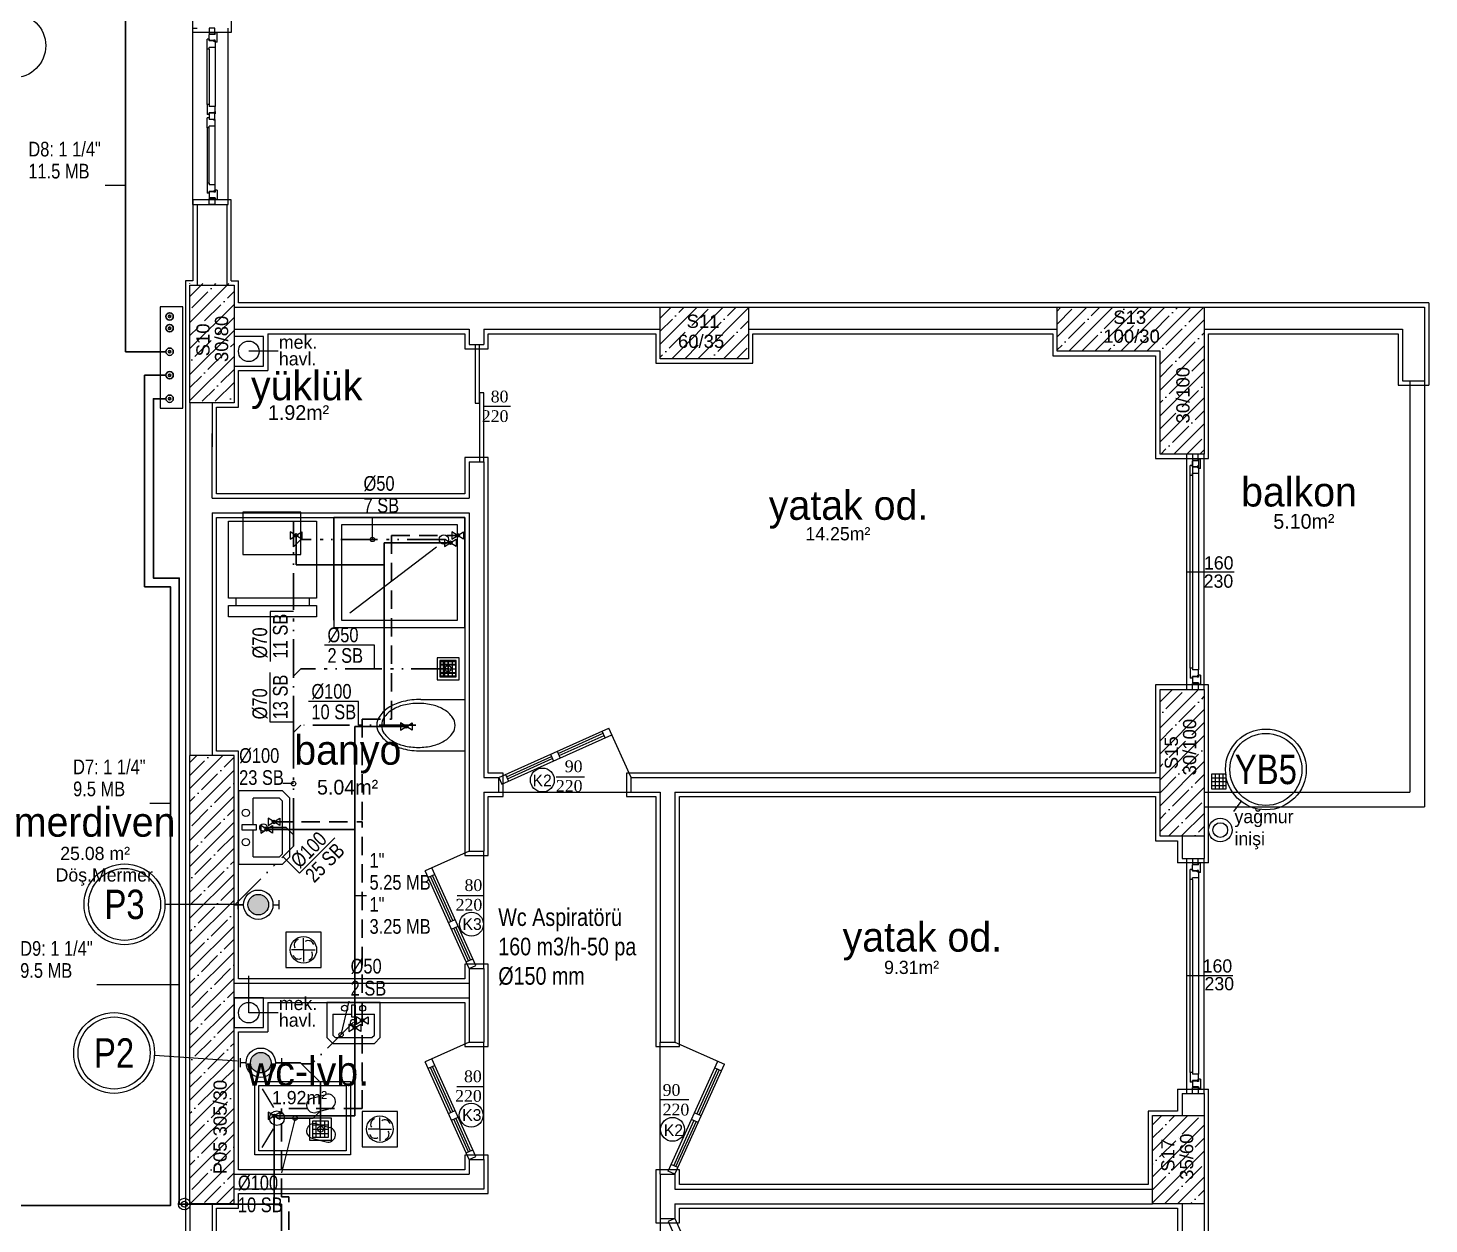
# Model space of a CAD drawing. Header units: centimetres. Extents: x 252513 to 260714, y -444050 to -441150.
# Drawn here: x 257658 to 258611, y -442880 to -442066 of the extents above; entities that cross this region are included whole.
import ezdxf
from ezdxf.enums import TextEntityAlignment as Align

# ---------------------------------------------------------------- set-up
doc = ezdxf.new("R2010")
doc.units = ezdxf.units.CM
doc.linetypes.add('ROTAS_BASMA', pattern=[18.75, 12.5, -6.25])
doc.linetypes.add('ROTAS_PISSU', pattern=[45, 25, -6, 0, -6, 2, -6])
for name, color, linetype, lineweight in [('ROTAS-MIMARI', 8, 'Continuous', 13), ('ROTAS-MIMARI-YAZI', 8, 'Continuous', 13), ('ROTAS-SEMBOL-KILAVUZ', 9, 'Continuous', 9), ('ROTAS-SIHHI-HAVALANDIRMA-SEMBOL', 30, 'Continuous', 13), ('ROTAS-SIHHI-HAVALANDIRMA-YAZI', 30, 'Continuous', 9), ('ROTAS-SIHHI-KOLON-NO', 1, 'Continuous', 18), ('ROTAS-SIHHI-PIS-SU', 6, 'ROTAS_PISSU', 30), ('ROTAS-SIHHI-PIS-SU-CAP', 211, 'Continuous', 18), ('ROTAS-SIHHI-SAYAC', 5, 'Continuous', 18), ('ROTAS-SIHHI-SEMBOL', 1, 'Continuous', 18), ('ROTAS-SIHHI-SICAK-SU', 1, 'ROTAS_BASMA', 30), ('ROTAS-SIHHI-SOGUK-SU', 5, 'Continuous', 30), ('ROTAS-SIHHI-TEMIZ-SU-CAP', 101, 'Continuous', 18), ('ROTAS-SIHHI-YAGMUR-NO', 3, 'Continuous', 18)]:
    doc.layers.add(name, color=color, linetype=linetype, lineweight=lineweight)
doc.styles.add('arial_1_18', font='arial.ttf', dxfattribs={"height": 0.2})
doc.styles.add('ROTAS-YAZI', font='arial.ttf')
pattern_1 = [(45, (235187.961, -437638.89), (-8.838835, 8.838835), []), (45, (235196.8, -437638.89), (-8.838835, 8.838835), [15.625, -3.125, 0, -3.125])]

# ---------------------------------------------------------------- blocks, each defined once
blk = doc.blocks.new('ROTAS-S2-PIS-KOLON')
h = blk.add_hatch(color=6)
edge = h.paths.add_edge_path()
edge.add_arc((0, 0), 7, 0, 360)
at = {"color": 30}
for p, q in [((-10, 0), (-14, 0)), ((10, 0), (14, 0))]:
    blk.add_line(p, q, dxfattribs=at)
at = {"color": 1}
for points in [[(-14, -3), (-14, 3)], [(14, -3), (14, 3)]]:
    blk.add_lwpolyline(points, dxfattribs=at)
at = {"color": 30}
blk.add_circle((0, 0), 10, dxfattribs=at)
at = {"color": 6}
blk.add_circle((0, 0), 7, dxfattribs=at)
at = {"style": 'ROTAS-YAZI', "flags": 1}
blk.add_attdef('NO', (0, 0), '', height=5, dxfattribs=at)
blk = doc.blocks.new('ROTAS-S2-YER-SUZGECI')
for p, q in [((-5.5, 3), (5.5, 3)), ((-5.5, 0), (5.5, 0)), ((-3, -5.5), (-3, 5.5)), ((0, -5.5), (0, 5.5)), ((3, -5.5), (3, 5.5)), ((-5.5, -3), (5.5, -3))]:
    blk.add_line(p, q)
for points in [[(-7.5, -7.5), (7.5, -7.5), (7.5, 7.5), (-7.5, 7.5)], [(-5.5, -5.5), (5.5, -5.5), (5.5, 5.5), (-5.5, 5.5)]]:
    blk.add_lwpolyline(points, close=True)
blk.add_circle((0, 0), 2)
blk = doc.blocks.new('ROTAS-S2-TEMIZ-GIRIS')
for radius in [4, 2]:
    blk.add_circle((0, 0), radius)
blk = doc.blocks.new('ROTAS-S2-KURESEL-VANA')
blk.add_lwpolyline([(-4, -2.5), (4, 2.5), (4, -2.5), (-4, 2.5)], close=True)
blk.add_circle((0, 0), 1.2)
blk = doc.blocks.new('ROTAS-S2-KOLON-YAGMUR')
at = {"color": 3}
for radius in [8, 5]:
    blk.add_circle((0, 0), radius, dxfattribs=at)
blk = doc.blocks.new('ROTAS-S2-ASPIRATOR')
for q in [(-8, 0), (0, 8), (8, 0), (0, -8)]:
    blk.add_line((0, 0), q)
blk.add_lwpolyline([(-12, -12), (12, -12), (12, 12), (-12, 12)], close=True)
blk.add_circle((0, 0), 9)
for centre, start, end in [((-2.26, 3.3), 110, 210), ((3.3, 2.26), 20, 120), ((-3.3, -2.26), 200, 300), ((2.26, -3.3), 290, 390)]:
    blk.add_arc(centre, 4, start, end)
blk = doc.blocks.new('ROTAS-S2-TS-KOLON')
for radius in [2.5, 0.8]:
    blk.add_circle((0, 0), radius)
blk = doc.blocks.new('ROTAS-S2-KOLON-NO')
at = {"color": 1}
for radius in [27.5, 24.5]:
    blk.add_circle((0, 0), radius, dxfattribs=at)
at = {"color": 6, "style": 'ROTAS-YAZI', "width": 0.8}
blk.add_attdef('NO', text='', height=20, dxfattribs=at).set_placement((0, 0), align=Align.MIDDLE_CENTER)
blk = doc.blocks.new('ROTAS-S2-KOLON-NO-YAGMUR')
at = {"color": 1}
for radius in [27.5, 24.5]:
    blk.add_circle((0, 0), radius, dxfattribs=at)
at = {"color": 3, "style": 'ROTAS-YAZI', "width": 0.8}
blk.add_attdef('NO', text='', height=20, dxfattribs=at).set_placement((0, 0), align=Align.MIDDLE_CENTER)
blk = doc.blocks.new('ROTAS-S2-TS-CAP2')
at = {"style": 'ROTAS-YAZI', "width": 0.8}
for tag, p in [('C1', (0, 15)), ('M1', (0, 0))]:
    blk.add_attdef(tag, p, '', height=10, dxfattribs=at)
blk = doc.blocks.new('ROTAS-S2-PS-CAP-U')
for p, q in [((0, 0), (0, 16)), ((0, 16), (34, 16))]:
    blk.add_line(p, q)
at = {"style": 'ROTAS-YAZI', "width": 0.8}
for tag, p in [('CAP', (2, 18)), ('SB', (2, 4))]:
    blk.add_attdef(tag, p, '', height=10, dxfattribs=at)
blk = doc.blocks.new('ROTAS-S2-PS-CAP-A')
for p, q in [((0, 0), (0, -16)), ((0, -16), (34, -16))]:
    blk.add_line(p, q)
at = {"style": 'ROTAS-YAZI', "width": 0.8}
for tag, p in [('CAP', (2, -14)), ('SB', (2, -28))]:
    blk.add_attdef(tag, p, '', height=10, dxfattribs=at)
blk = doc.blocks.new('ROTAS-S2-PS-CAP-UL')
for p, q in [((0, 16), (-34, 16)), ((0, 0), (0, 16))]:
    blk.add_line(p, q)
at = {"style": 'ROTAS-YAZI', "width": 0.8}
for tag, p in [('CAP', (-32, 18)), ('SB', (-32, 4))]:
    blk.add_attdef(tag, p, '', height=10, dxfattribs=at)
blk = doc.blocks.new('ROTAS-S2-TS-CAP4')
at = {"style": 'ROTAS-YAZI', "width": 0.8}
for tag, p in [('C1', (0, 45)), ('M1', (0, 30)), ('C2', (0, 15)), ('M2', (0, 0))]:
    blk.add_attdef(tag, p, '', height=10, dxfattribs=at)

msp = doc.modelspace()

# ---------------------------------------------------------------- hatches: boundary and pattern name
at = {"layer": 'ROTAS-MIMARI', "ltscale": 0.03}
h = msp.add_hatch(dxfattribs=at)
h.set_pattern_fill('ANSI35', color=256, scale=50, style=0)
h.set_pattern_definition([(45, (235187.961, -437657.839), (-8.838835, 8.838835), []), (45, (235196.8, -437657.839), (-8.838835, 8.838835), [15.625, -3.125, 0, -3.125])])
h.paths.add_polyline_path([(257797.82, -442239.71), (257767.82, -442239.71), (257767.82, -442319.71), (257797.82, -442319.71)])
h.paths.add_polyline_path([(257796.3, -442294.08), (257796.3, -442257.96), (257782.33, -442257.96), (257782.33, -442294.08)], flags=24)
h.paths.add_polyline_path([(257783.64, -442288.68), (257783.64, -442261.65), (257769.68, -442261.65), (257769.68, -442288.68)], flags=24)
h = msp.add_hatch(dxfattribs=at)
h.set_pattern_fill('ANSI35', color=256, scale=50, style=0)
h.set_pattern_definition(pattern_1)
h.paths.add_polyline_path([(258147.82, -442255.76), (258087.82, -442255.76), (258087.82, -442290.76), (258147.82, -442290.76)])
h.paths.add_polyline_path([(258097.53, -442285.91), (258133.65, -442285.91), (258133.65, -442271.94), (258097.53, -442271.94)], flags=24)
h.paths.add_polyline_path([(258103.38, -442272.27), (258130.4, -442272.27), (258130.4, -442258.31), (258103.38, -442258.31)], flags=24)
h = msp.add_hatch(dxfattribs=at)
h.set_pattern_fill('ANSI35', color=256, scale=50, style=0)
h.set_pattern_definition(pattern_1)
h.paths.add_polyline_path([(258457.82, -442255.76), (258357.82, -442255.76), (258357.82, -442285.76), (258427.82, -442285.76), (258427.82, -442355.76), (258457.82, -442355.76)])
h.paths.add_polyline_path([(258450.38, -442337.15), (258450.38, -442294.04), (258436.41, -442294.04), (258436.41, -442337.15)], flags=24)
h.paths.add_polyline_path([(258386.94, -442282.46), (258430.05, -442282.46), (258430.05, -442268.49), (258386.94, -442268.49)], flags=24)
h.paths.add_polyline_path([(258393.71, -442269.54), (258420.73, -442269.54), (258420.73, -442255.57), (258393.71, -442255.57)], flags=9)
h = msp.add_hatch(dxfattribs=at)
h.set_pattern_fill('ANSI35', color=256, scale=50, style=0)
h.set_pattern_definition(pattern_1)
h.paths.add_polyline_path([(258457.82, -442515.76), (258427.82, -442515.76), (258427.82, -442615.76), (258457.82, -442615.76)])
h.paths.add_polyline_path([(258454.94, -442576.61), (258454.94, -442533.5), (258440.97, -442533.5), (258440.97, -442576.61)], flags=24)
h.paths.add_polyline_path([(258442.51, -442572.42), (258442.51, -442545.4), (258428.55, -442545.4), (258428.55, -442572.42)], flags=24)
h = msp.add_hatch(dxfattribs=at)
h.set_pattern_fill('ANSI35', color=256, scale=50, style=0)
h.set_pattern_definition(pattern_1)
h.paths.add_polyline_path([(257797.82, -442560.76), (257767.82, -442560.76), (257767.82, -442865.76), (257797.82, -442865.76)])
h.paths.add_polyline_path([(257795.31, -442848.09), (257795.31, -442779.12), (257781.34, -442779.12), (257781.34, -442848.09)], flags=24)
h = msp.add_hatch(dxfattribs=at)
h.set_pattern_fill('ANSI35', color=256, scale=50, style=0)
h.set_pattern_definition(pattern_1)
h.paths.add_polyline_path([(258457.82, -442805.76), (258422.82, -442805.76), (258422.82, -442865.76), (258457.82, -442865.76)])
h.paths.add_polyline_path([(258452.89, -442851.82), (258452.89, -442815.7), (258438.92, -442815.7), (258438.92, -442851.82)], flags=24)
h.paths.add_polyline_path([(258440.12, -442846.31), (258440.12, -442819.28), (258426.16, -442819.28), (258426.16, -442846.31)], flags=24)

# ---------------------------------------------------------------- linework, layer by layer
for p, q in [((257769.82, -442068.76), (257769.82, -442058.76)), ((257795.82, -442058.76), (257795.82, -442068.76)), ((257769.82, -442185.76), (257769.82, -442065.76)), ((257769.82, -442065.76), (257772.82, -442065.76)), ((257795.82, -442068.76), (257769.82, -442068.76)), ((257784.82, -442065.76), (257780.82, -442065.76)), ((257780.82, -442065.76), (257780.82, -442069.76)), ((257784.82, -442069.76), (257784.82, -442065.76)), ((257793.82, -442185.76), (257793.82, -442065.76)), ((257779.42, -442080.18), (257779.42, -442073.38)), ((257780.82, -442073.38), (257779.42, -442073.38)), ((257780.82, -442069.76), (257784.82, -442069.76)), ((257785.02, -442070.28), (257780.82, -442070.28)), ((257780.82, -442074.28), (257780.82, -442070.28)), ((257780.82, -442073.38), (257780.82, -442074.58)), ((257784.02, -442074.28), (257780.82, -442074.28)), ((257784.02, -442074.58), (257780.82, -442074.58)), ((257785.02, -442073.98), (257784.02, -442073.98)), ((257784.02, -442074.28), (257784.02, -442073.98)), ((257784.02, -442074.88), (257784.02, -442074.58)), ((257784.52, -442074.88), (257784.02, -442074.88)), ((257785.02, -442074.58), (257784.52, -442074.58)), ((257784.52, -442074.88), (257784.52, -442074.58)), ((257785.02, -442070.28), (257785.02, -442069.08)), ((257786.42, -442069.08), (257785.02, -442069.08)), ((257785.02, -442075.48), (257785.02, -442073.98)), ((257785.02, -442074.58), (257785.02, -442078.98)), ((257786.42, -442075.48), (257785.02, -442075.48)), ((257786.42, -442075.48), (257786.42, -442069.08)), ((257780.82, -442080.18), (257779.42, -442080.18)), ((257779.42, -442117.86), (257779.42, -442080.18)), ((257780.82, -442080.18), (257780.82, -442078.98)), ((257785.02, -442078.98), (257780.82, -442078.98)), ((257780.82, -442080.18), (257780.82, -442117.86)), ((257785.02, -442078.98), (257785.02, -442119.06)), ((257780.82, -442117.86), (257779.42, -442117.86)), ((257779.42, -442117.86), (257779.42, -442124.66)), ((257780.82, -442124.66), (257779.42, -442124.66)), ((257780.82, -442117.86), (257780.82, -442119.06)), ((257785.02, -442119.06), (257780.82, -442119.06)), ((257780.82, -442124.66), (257780.82, -442123.46)), ((257784.02, -442123.46), (257780.82, -442123.46)), ((257784.02, -442123.76), (257780.82, -442123.76)), ((257784.82, -442123.76), (257780.82, -442123.76)), ((257780.82, -442123.76), (257780.82, -442127.76)), ((257784.52, -442123.16), (257784.02, -442123.16)), ((257784.02, -442123.16), (257784.02, -442123.46)), ((257784.52, -442123.16), (257784.52, -442123.46)), ((257785.02, -442123.46), (257784.52, -442123.46)), ((257784.82, -442127.76), (257784.82, -442123.76)), ((257785.02, -442124.06), (257784.82, -442124.06)), ((257785.02, -442123.46), (257785.02, -442119.06)), ((257785.02, -442122.56), (257785.02, -442124.06)), ((257779.42, -442133.66), (257779.42, -442126.86)), ((257780.82, -442126.86), (257779.42, -442126.86)), ((257780.82, -442133.66), (257779.42, -442133.66)), ((257779.42, -442133.66), (257779.42, -442171.36)), ((257780.82, -442127.76), (257780.82, -442128.06)), ((257780.82, -442127.76), (257784.82, -442127.76)), ((257785.02, -442128.06), (257780.82, -442128.06)), ((257780.82, -442133.66), (257780.82, -442132.46)), ((257785.02, -442132.46), (257780.82, -442132.46)), ((257780.82, -442171.36), (257780.82, -442133.66)), ((257784.02, -442128.36), (257784.02, -442128.06)), ((257784.52, -442128.36), (257784.02, -442128.36)), ((257785.02, -442128.06), (257784.52, -442128.06)), ((257784.52, -442128.36), (257784.52, -442128.06)), ((257785.02, -442172.56), (257785.02, -442128.06)), ((257780.82, -442171.36), (257779.42, -442171.36)), ((257779.42, -442171.36), (257779.42, -442178.16)), ((257780.82, -442171.36), (257780.82, -442172.56)), ((257785.02, -442172.56), (257780.82, -442172.56)), ((257785.02, -442176.96), (257785.02, -442172.56)), ((257769.82, -442182.76), (257769.82, -442237.76)), ((257795.82, -442182.76), (257769.82, -442182.76)), ((257780.82, -442178.16), (257779.42, -442178.16)), ((257780.82, -442178.16), (257780.82, -442176.96)), ((257784.02, -442176.96), (257780.82, -442176.96)), ((257780.82, -442177.26), (257780.82, -442181.26)), ((257784.02, -442177.26), (257780.82, -442177.26)), ((257785.02, -442181.26), (257780.82, -442181.26)), ((257780.82, -442185.76), (257780.82, -442181.76)), ((257780.82, -442181.76), (257784.82, -442181.76)), ((257784.52, -442176.66), (257784.02, -442176.66)), ((257784.02, -442176.66), (257784.02, -442176.96)), ((257784.02, -442177.26), (257784.02, -442177.56)), ((257785.02, -442177.56), (257784.02, -442177.56)), ((257784.52, -442176.66), (257784.52, -442176.96)), ((257785.02, -442176.96), (257784.52, -442176.96)), ((257784.82, -442181.76), (257784.82, -442185.76)), ((257786.42, -442176.06), (257785.02, -442176.06)), ((257785.02, -442176.06), (257785.02, -442177.56)), ((257785.02, -442181.26), (257785.02, -442182.46)), ((257786.42, -442182.46), (257785.02, -442182.46)), ((257786.42, -442176.06), (257786.42, -442182.46)), ((257795.82, -442237.76), (257795.82, -442182.76)), ((257769.82, -442185.76), (257772.82, -442185.76)), ((257772.82, -442185.76), (257772.82, -442240.76)), ((257772.82, -442185.76), (257792.82, -442185.76)), ((257784.82, -442185.76), (257780.82, -442185.76)), ((257787.82, -442185.76), (257793.82, -442185.76)), ((257792.82, -442185.76), (257792.82, -442240.76)), ((257769.82, -442237.76), (257764.82, -442237.76)), ((257764.82, -442237.76), (257764.82, -442320.76)), ((257795.82, -442237.76), (257800.82, -442237.76)), ((257800.82, -442252.76), (257800.82, -442237.76)), ((257797.82, -442255.76), (258087.82, -442255.76)), ((258087.82, -442252.76), (257800.82, -442252.76)), ((258147.82, -442252.76), (258087.82, -442252.76)), ((258610.82, -442252.76), (258147.82, -442252.76)), ((258147.82, -442255.76), (258357.82, -442255.76)), ((258610.82, -442252.76), (258610.82, -442308.76)), ((257797.82, -442270.76), (257957.82, -442270.76)), ((257817.82, -442275.76), (257797.82, -442275.76)), ((257797.82, -442275.76), (257797.82, -442295.76)), ((257817.82, -442295.76), (257817.82, -442275.76)), ((257820.82, -442273.76), (257954.82, -442273.76)), ((257820.82, -442273.76), (257820.82, -442298.76)), ((257954.82, -442273.76), (257954.82, -442284.05)), ((257957.82, -442270.76), (257957.82, -442281.05)), ((257967.82, -442270.76), (258087.82, -442270.76)), ((257967.82, -442270.76), (257967.82, -442281.05)), ((257970.82, -442284.05), (257970.82, -442273.76)), ((257970.82, -442273.76), (258084.82, -442273.76)), ((258084.82, -442273.76), (258084.82, -442293.76)), ((258147.82, -442270.76), (258357.82, -442270.76)), ((258150.82, -442293.76), (258150.82, -442273.76)), ((258150.82, -442273.76), (258354.82, -442273.76)), ((258354.82, -442273.76), (258354.82, -442288.76)), ((258457.82, -442270.76), (258592.82, -442270.76)), ((258460.82, -442358.76), (258460.82, -442273.76)), ((258460.82, -442273.76), (258589.82, -442273.76)), ((258589.82, -442273.76), (258589.82, -442308.76)), ((258592.82, -442270.76), (258592.82, -442305.76)), ((257827.82, -442285.76), (257807.82, -442285.76)), ((257954.82, -442284.05), (257970.82, -442284.05)), ((257957.82, -442281.05), (257967.82, -442281.05)), ((257961.82, -442281.05), (257961.82, -442321.05)), ((257964.82, -442321.05), (257964.82, -442281.05)), ((257797.82, -442295.76), (257817.82, -442295.76)), ((258084.82, -442293.76), (258150.82, -442293.76)), ((258354.82, -442288.76), (258424.82, -442288.76)), ((258424.82, -442288.76), (258424.82, -442358.76)), ((257800.82, -442323.76), (257800.82, -442298.76)), ((257800.82, -442298.76), (257820.82, -442298.76)), ((258592.82, -442305.76), (258607.82, -442305.76)), ((257964.82, -442314.08), (257964.82, -442361.05)), ((257967.82, -442314.08), (257964.82, -442314.08)), ((257967.82, -442361.05), (257967.82, -442314.08)), ((258589.82, -442308.76), (258610.82, -442308.76)), ((257764.82, -442320.76), (257764.82, -442560.76)), ((257767.82, -442320.76), (257767.82, -442560.76)), ((257782.82, -442320.76), (257782.82, -442350.76)), ((257785.82, -442382.76), (257785.82, -442323.76)), ((257785.82, -442323.76), (257800.82, -442323.76)), ((257961.82, -442321.05), (257964.82, -442321.05)), ((257967.82, -442323.06), (257985.94, -442323.06)), ((257782.82, -442385.76), (257782.82, -442341.76)), ((257970.82, -442358.05), (257954.82, -442358.05)), ((257954.82, -442358.05), (257954.82, -442382.76)), ((257957.82, -442361.05), (257957.82, -442385.76)), ((257957.82, -442361.05), (257967.82, -442361.05)), ((257964.82, -442361.05), (257967.82, -442361.05)), ((257967.82, -442361.05), (257967.82, -442575.76)), ((257970.82, -442572.76), (257970.82, -442358.05)), ((258424.82, -442358.76), (258439.82, -442358.76)), ((258439.82, -442358.76), (258460.82, -442358.76)), ((258457.82, -442355.76), (258442.82, -442355.76)), ((258446.01, -442515.76), (258446.01, -442355.76)), ((258448.42, -442501.36), (258448.42, -442363.36)), ((258449.82, -442363.36), (258448.42, -442363.36)), ((258448.42, -442370.16), (258448.42, -442363.36)), ((258449.82, -442355.76), (258449.82, -442359.76)), ((258449.82, -442359.76), (258453.82, -442359.76)), ((258449.82, -442360.26), (258449.82, -442501.36)), ((258449.82, -442364.26), (258449.82, -442360.26)), ((258454.02, -442360.26), (258449.82, -442360.26)), ((258449.82, -442363.36), (258449.82, -442364.56)), ((258453.02, -442364.26), (258449.82, -442364.26)), ((258453.02, -442364.26), (258453.02, -442363.96)), ((258454.02, -442363.96), (258453.02, -442363.96)), ((258453.82, -442359.76), (258453.82, -442355.76)), ((258454.02, -442359.06), (258454.02, -442502.56)), ((258455.42, -442359.06), (258454.02, -442359.06)), ((258454.02, -442360.26), (258454.02, -442359.06)), ((258454.02, -442365.46), (258454.02, -442363.96)), ((258455.42, -442365.46), (258455.42, -442359.06)), ((258457.82, -442515.76), (258457.82, -442355.76)), ((258449.82, -442370.16), (258448.42, -442370.16)), ((258453.02, -442364.56), (258449.82, -442364.56)), ((258454.02, -442368.96), (258449.82, -442368.96)), ((258449.82, -442370.16), (258449.82, -442368.96)), ((258453.02, -442364.86), (258453.02, -442364.56)), ((258453.52, -442364.86), (258453.02, -442364.86)), ((258453.52, -442364.86), (258453.52, -442364.56)), ((258454.02, -442364.56), (258453.52, -442364.56)), ((258454.02, -442364.56), (258454.02, -442368.96)), ((258455.42, -442365.46), (258454.02, -442365.46)), ((257954.82, -442382.76), (257785.82, -442382.76)), ((257782.82, -442385.76), (257957.82, -442385.76)), ((257782.82, -442395.76), (257957.82, -442395.76)), ((257782.82, -442395.76), (257782.82, -442560.76)), ((257785.82, -442557.76), (257785.82, -442398.76)), ((257785.82, -442398.76), (257954.82, -442398.76)), ((257865.82, -442468.76), (257865.82, -442398.76)), ((257954.82, -442398.76), (257954.82, -442628.76)), ((257957.82, -442395.76), (257957.82, -442625.76)), ((258446.01, -442435.76), (258478.33, -442435.74)), ((257938.43, -442506.71), (257938.43, -442496.71)), ((257938.43, -442496.71), (257948.43, -442496.71)), ((257940.9, -442496.71), (257940.9, -442506.71)), ((257943.51, -442496.71), (257943.51, -442506.71)), ((257946.13, -442496.71), (257946.13, -442506.71)), ((257948.43, -442496.71), (257948.43, -442506.71)), ((257938.43, -442499.18), (257948.43, -442499.18)), ((257938.43, -442501.71), (257948.43, -442501.71)), ((257938.43, -442504.24), (257948.43, -442504.24)), ((257948.43, -442506.71), (257938.43, -442506.71)), ((258449.82, -442501.36), (258448.42, -442501.36)), ((258448.42, -442501.36), (258448.42, -442508.16)), ((258449.82, -442501.36), (258449.82, -442502.56)), ((258454.02, -442502.56), (258449.82, -442502.56)), ((258449.82, -442508.16), (258449.82, -442506.96)), ((258453.02, -442506.96), (258449.82, -442506.96)), ((258449.82, -442507.26), (258449.82, -442511.26)), ((258453.02, -442507.26), (258449.82, -442507.26)), ((258453.52, -442506.66), (258453.02, -442506.66)), ((258453.02, -442506.66), (258453.02, -442506.96)), ((258453.02, -442507.26), (258453.02, -442507.56)), ((258453.52, -442506.66), (258453.52, -442506.96)), ((258454.02, -442506.96), (258453.52, -442506.96)), ((258454.02, -442506.96), (258454.02, -442502.56)), ((258455.42, -442506.06), (258454.02, -442506.06)), ((258454.02, -442506.06), (258454.02, -442507.56)), ((258455.42, -442506.06), (258455.42, -442512.46)), ((258439.82, -442512.76), (258424.82, -442512.76)), ((258424.82, -442512.76), (258424.82, -442572.76)), ((258460.82, -442512.76), (258439.82, -442512.76)), ((258449.82, -442508.16), (258448.42, -442508.16)), ((258454.02, -442511.26), (258449.82, -442511.26)), ((258449.82, -442515.76), (258449.82, -442511.76)), ((258449.82, -442511.76), (258453.82, -442511.76)), ((258454.02, -442507.56), (258453.02, -442507.56)), ((258453.82, -442511.76), (258453.82, -442515.76)), ((258454.02, -442511.26), (258454.02, -442512.46)), ((258455.42, -442512.46), (258454.02, -442512.46)), ((258460.82, -442515.76), (258460.82, -442512.76)), ((258460.82, -442585.76), (258460.82, -442515.76)), ((257924.95, -442522.62), (257954.88, -442522.62)), ((257954.88, -442522.62), (257954.88, -442557.66)), ((257977.9, -442575.76), (258052.78, -442542.12)), ((258050.27, -442548.73), (258048.22, -442544.17)), ((258067.9, -442575.76), (258052.78, -442542.12)), ((257979.95, -442580.32), (258054.83, -442546.68)), ((258018.29, -442559.4), (258048.89, -442545.65)), ((258018.93, -442560.84), (258049.53, -442547.09)), ((257764.82, -442560.76), (257764.82, -442585.76)), ((257800.82, -442557.76), (257785.82, -442557.76)), ((257800.82, -442712.76), (257800.82, -442557.76)), ((257924.95, -442557.62), (257954.84, -442557.62)), ((257983.13, -442575.2), (258013.73, -442561.45)), ((257983.77, -442576.64), (258014.37, -442562.89)), ((258013.06, -442559.97), (258015.11, -442564.53)), ((258017.62, -442557.92), (258019.67, -442562.48)), ((257980.9, -442572.76), (257970.82, -442572.76)), ((257980.9, -442588.76), (257980.9, -442572.76)), ((257982.46, -442573.71), (257984.51, -442578.28)), ((258424.82, -442572.76), (258064.9, -442572.76)), ((258064.9, -442572.76), (258064.9, -442588.76)), ((258472.94, -442573.56), (258462.94, -442573.56)), ((258462.94, -442573.56), (258462.94, -442583.56)), ((258465.41, -442573.56), (258465.41, -442583.56)), ((258468.02, -442573.56), (258468.02, -442583.56)), ((258470.64, -442573.56), (258470.64, -442583.56)), ((258472.94, -442583.56), (258472.94, -442573.56)), ((257967.82, -442575.76), (257977.9, -442575.76)), ((257977.9, -442585.76), (257977.9, -442575.76)), ((257977.9, -442575.76), (257979.95, -442580.32)), ((258016.9, -442575.22), (258036.23, -442575.22)), ((258067.9, -442575.76), (258427.82, -442575.76)), ((258067.9, -442585.76), (258067.9, -442575.76)), ((258462.94, -442576.03), (258472.94, -442576.03)), ((258462.94, -442578.56), (258472.94, -442578.56)), ((258462.94, -442581.09), (258472.94, -442581.09)), ((258462.94, -442583.56), (258472.94, -442583.56)), ((257764.82, -442585.76), (257764.82, -442790.76)), ((257967.82, -442585.76), (257967.82, -442625.76)), ((257967.82, -442585.76), (257977.9, -442585.76)), ((257970.82, -442628.76), (257970.82, -442588.76)), ((257970.82, -442588.76), (257980.9, -442588.76)), ((257977.9, -442585.76), (258067.9, -442585.76)), ((258064.9, -442588.76), (258084.82, -442588.76)), ((258067.9, -442585.76), (258087.82, -442585.76)), ((258084.82, -442588.76), (258084.82, -442758.76)), ((258087.82, -442585.76), (258087.82, -442755.76)), ((258097.82, -442585.76), (258097.82, -442755.76)), ((258097.82, -442585.76), (258427.82, -442585.76)), ((258100.82, -442758.76), (258100.82, -442588.76)), ((258100.82, -442588.76), (258424.82, -442588.76)), ((258424.82, -442588.76), (258424.82, -442618.76)), ((258460.82, -442633.76), (258460.82, -442585.76)), ((258424.82, -442618.76), (258439.82, -442618.76)), ((258439.82, -442618.76), (258439.82, -442633.76)), ((258442.82, -442615.76), (258442.82, -442630.76)), ((258457.82, -442615.76), (258457.82, -442630.76)), ((257957.82, -442625.76), (257927.92, -442639.2)), ((257954.82, -442628.76), (257970.82, -442628.76)), ((257957.82, -442625.76), (257967.82, -442625.76)), ((257967.82, -442705.76), (257967.82, -442625.76)), ((258442.82, -442630.76), (258457.82, -442630.76)), ((258446.01, -442790.76), (258446.01, -442630.76)), ((258449.82, -442630.76), (258449.82, -442634.76)), ((258453.82, -442634.76), (258453.82, -442630.76)), ((258457.82, -442790.76), (258457.82, -442630.76)), ((257957.82, -442705.76), (257927.92, -442639.2)), ((257962.39, -442703.71), (257932.48, -442637.15)), ((258460.82, -442633.76), (258439.82, -442633.76)), ((258448.42, -442645.16), (258448.42, -442638.36)), ((258449.82, -442638.36), (258448.42, -442638.36)), ((258449.82, -442634.76), (258453.82, -442634.76)), ((258454.02, -442635.26), (258449.82, -442635.26)), ((258449.82, -442639.26), (258449.82, -442635.26)), ((258449.82, -442638.36), (258449.82, -442639.56)), ((258453.02, -442639.26), (258449.82, -442639.26)), ((258453.02, -442639.56), (258449.82, -442639.56)), ((258454.02, -442638.96), (258453.02, -442638.96)), ((258453.02, -442639.26), (258453.02, -442638.96)), ((258453.02, -442639.86), (258453.02, -442639.56)), ((258453.52, -442639.86), (258453.02, -442639.86)), ((258454.02, -442639.56), (258453.52, -442639.56)), ((258453.52, -442639.86), (258453.52, -442639.56)), ((258454.02, -442635.26), (258454.02, -442634.06)), ((258455.42, -442634.06), (258454.02, -442634.06)), ((258454.02, -442640.46), (258454.02, -442638.96)), ((258454.02, -442639.56), (258454.02, -442643.96)), ((258455.42, -442640.46), (258454.02, -442640.46)), ((258455.42, -442640.46), (258455.42, -442634.06)), ((257934.53, -442641.71), (257929.97, -442643.76)), ((257945.2, -442673.7), (257931.45, -442643.1)), ((257946.64, -442673.05), (257932.89, -442642.45)), ((258448.42, -442776.36), (258448.42, -442645.16)), ((258449.82, -442645.16), (258448.42, -442645.16)), ((258449.82, -442645.16), (258449.82, -442643.96)), ((258454.02, -442643.96), (258449.82, -442643.96)), ((258449.82, -442645.16), (258449.82, -442776.36)), ((258454.02, -442643.96), (258454.02, -442777.56)), ((257949.71, -442656.04), (257967.82, -442656.04)), ((257943.72, -442674.36), (257948.28, -442672.31)), ((257945.76, -442678.92), (257950.33, -442676.87)), ((257957.26, -442700.54), (257947.25, -442678.26)), ((257958.7, -442699.89), (257948.69, -442677.61)), ((257970.82, -442702.76), (257954.82, -442702.76)), ((257954.82, -442702.76), (257954.82, -442712.76)), ((257955.78, -442701.2), (257960.34, -442699.15)), ((257957.82, -442705.76), (257962.39, -442703.71)), ((257957.82, -442705.76), (257957.82, -442755.76)), ((257957.82, -442705.76), (257967.82, -442705.76)), ((257967.82, -442705.76), (257967.82, -442755.76)), ((257970.82, -442758.76), (257970.82, -442702.76)), ((257797.82, -442715.76), (257957.82, -442715.76)), ((257954.82, -442712.76), (257800.82, -442712.76)), ((257807.82, -442735.76), (257807.82, -442710.76)), ((258477.46, -442710.76), (258446.01, -442710.76)), ((257797.82, -442725.76), (257957.82, -442725.76)), ((257817.82, -442725.76), (257797.82, -442725.76)), ((257797.82, -442725.76), (257797.82, -442745.76)), ((257817.82, -442745.76), (257817.82, -442725.76)), ((257827.82, -442735.76), (257807.82, -442735.76)), ((257820.82, -442728.76), (257954.82, -442728.76)), ((257820.82, -442728.76), (257820.82, -442748.76)), ((257897.31, -442728.76), (257861.05, -442728.76)), ((257861.05, -442728.76), (257861.05, -442752.76)), ((257877.84, -442730.59), (257877.84, -442738.59)), ((257880.52, -442730.59), (257877.84, -442730.59)), ((257880.52, -442738.59), (257880.52, -442730.59)), ((257897.31, -442752.76), (257897.31, -442728.76)), ((257954.82, -442728.76), (257954.82, -442758.76)), ((257865.05, -442736.76), (257877.84, -442736.76)), ((257865.05, -442736.76), (257865.05, -442751.11)), ((257877.84, -442738.59), (257880.52, -442738.59)), ((257880.52, -442736.76), (257893.31, -442736.76)), ((257893.31, -442751.11), (257893.31, -442736.76)), ((257797.82, -442745.76), (257817.82, -442745.76)), ((257800.82, -442787.76), (257800.82, -442748.76)), ((257800.82, -442748.76), (257820.82, -442748.76)), ((257861.05, -442752.76), (257865.05, -442756.76)), ((257865.05, -442751.11), (257866.71, -442752.76)), ((257866.71, -442752.76), (257891.66, -442752.76)), ((257891.66, -442752.76), (257893.31, -442751.11)), ((257893.31, -442756.76), (257897.31, -442752.76)), ((257865.05, -442756.76), (257893.31, -442756.76)), ((257957.82, -442755.76), (257927.92, -442769.2)), ((257954.82, -442758.76), (257970.82, -442758.76)), ((257957.82, -442755.76), (257967.82, -442755.76)), ((257967.82, -442835.76), (257967.82, -442755.76)), ((258084.82, -442758.76), (258100.82, -442758.76)), ((258087.82, -442755.76), (258097.82, -442755.76)), ((258087.82, -442845.76), (258087.82, -442755.76)), ((258097.82, -442755.76), (258131.47, -442770.88)), ((257957.82, -442835.76), (257927.92, -442769.2)), ((257934.53, -442771.71), (257929.97, -442773.76)), ((257945.2, -442803.7), (257931.45, -442773.1)), ((257962.39, -442833.71), (257932.48, -442767.15)), ((257946.64, -442803.05), (257932.89, -442772.45)), ((258093.26, -442843.71), (258126.91, -442768.83)), ((258097.82, -442845.76), (258131.47, -442770.88)), ((258112.75, -442804.73), (258126.5, -442774.13)), ((258124.86, -442773.39), (258129.42, -442775.44)), ((257811.98, -442832.54), (257811.98, -442782.54)), ((257811.98, -442782.54), (257876.98, -442782.54)), ((257876.98, -442782.54), (257876.98, -442832.54)), ((258114.19, -442805.38), (258127.94, -442774.78)), ((258449.82, -442776.36), (258448.42, -442776.36)), ((258448.42, -442776.36), (258448.42, -442783.16)), ((258449.82, -442783.16), (258448.42, -442783.16)), ((258449.82, -442776.36), (258449.82, -442777.56)), ((258454.02, -442777.56), (258449.82, -442777.56)), ((258449.82, -442783.16), (258449.82, -442781.96)), ((258453.02, -442781.96), (258449.82, -442781.96)), ((258449.82, -442782.26), (258449.82, -442786.26)), ((258453.02, -442782.26), (258449.82, -442782.26)), ((258453.52, -442781.66), (258453.02, -442781.66)), ((258453.02, -442781.66), (258453.02, -442781.96)), ((258453.02, -442782.26), (258453.02, -442782.56)), ((258454.02, -442782.56), (258453.02, -442782.56)), ((258453.52, -442781.66), (258453.52, -442781.96)), ((258454.02, -442781.96), (258453.52, -442781.96)), ((258454.02, -442781.96), (258454.02, -442777.56)), ((258455.42, -442781.06), (258454.02, -442781.06)), ((258454.02, -442781.06), (258454.02, -442782.56)), ((258455.42, -442781.06), (258455.42, -442787.46)), ((257764.82, -442790.76), (257764.82, -442865.76)), ((257800.82, -442842.74), (257800.82, -442787.76)), ((257814.76, -442829.76), (257814.76, -442785.32)), ((257814.76, -442785.32), (257874.19, -442785.32)), ((257816.98, -442787.54), (257824.75, -442800.29)), ((257850.85, -442794.01), (257860.51, -442791.42)), ((257874.19, -442785.32), (257874.19, -442829.76)), ((257949.33, -442785.98), (257967.44, -442785.98)), ((258439.82, -442787.76), (258439.82, -442802.76)), ((258439.82, -442787.76), (258460.82, -442787.76)), ((258442.82, -442790.76), (258442.82, -442805.76)), ((258442.82, -442790.76), (258457.82, -442790.76)), ((258454.02, -442786.26), (258449.82, -442786.26)), ((258449.82, -442790.76), (258449.82, -442786.76)), ((258449.82, -442786.76), (258453.82, -442786.76)), ((258453.82, -442786.76), (258453.82, -442790.76)), ((258454.02, -442786.26), (258454.02, -442787.46)), ((258455.42, -442787.46), (258454.02, -442787.46)), ((258457.82, -442790.76), (258457.82, -442805.76)), ((258460.82, -442805.76), (258460.82, -442787.76)), ((257863.1, -442801.08), (257853.44, -442803.66)), ((257943.72, -442804.36), (257948.28, -442802.31)), ((258107.25, -442795), (258087.92, -442795)), ((258439.82, -442802.76), (258419.82, -442802.76)), ((258419.82, -442802.76), (258419.82, -442852.76)), ((257863.1, -442814.01), (257853.44, -442811.42)), ((257945.76, -442808.92), (257950.33, -442806.87)), ((257957.26, -442830.54), (257947.25, -442808.26)), ((257958.7, -442829.89), (257948.69, -442807.61)), ((258096.95, -442839.89), (258110.7, -442809.29)), ((258098.39, -442840.54), (258112.14, -442809.94)), ((258113.62, -442810.6), (258109.06, -442808.55)), ((258115.67, -442806.04), (258111.11, -442803.99)), ((258460.82, -442865.76), (258460.82, -442805.76)), ((257816.98, -442827.54), (257824.75, -442814.72)), ((257850.85, -442821.08), (257860.51, -442823.66)), ((257874.19, -442829.76), (257814.76, -442829.76)), ((257955.78, -442831.2), (257960.34, -442829.15)), ((257876.98, -442832.54), (257811.98, -442832.54)), ((257970.82, -442832.76), (257954.82, -442832.76)), ((257954.82, -442832.76), (257954.82, -442842.76)), ((257957.82, -442835.76), (257962.39, -442833.71)), ((257957.82, -442835.76), (257957.82, -442845.76)), ((257957.82, -442835.76), (257967.82, -442835.76)), ((257967.82, -442835.76), (257967.82, -442855.76)), ((257970.82, -442858.76), (257970.82, -442832.76)), ((258099.87, -442841.2), (258095.31, -442839.15)), ((257797.82, -442845.74), (257957.82, -442845.74)), ((257954.82, -442842.74), (257800.82, -442842.74)), ((258100.82, -442842.76), (258084.82, -442842.76)), ((258084.82, -442842.76), (258084.82, -442850.76)), ((258087.82, -442845.76), (258087.82, -442875.76)), ((258087.82, -442845.76), (258097.82, -442845.76)), ((258097.82, -442845.76), (258093.26, -442843.71)), ((258097.82, -442845.76), (258097.82, -442855.76)), ((258100.82, -442847.76), (258100.82, -442842.76)), ((258100.82, -442852.76), (258100.82, -442847.76)), ((257797.82, -442855.74), (257967.82, -442855.74)), ((257800.82, -442858.74), (257970.82, -442858.74)), ((257800.82, -442868.76), (257800.82, -442858.74)), ((258084.82, -442850.76), (258084.82, -442865.76)), ((258097.82, -442855.76), (258422.82, -442855.76)), ((258419.82, -442852.76), (258100.82, -442852.76)), ((257764.82, -442865.76), (257764.82, -442898.76)), ((257767.82, -442865.76), (257767.82, -442895.76)), ((257782.82, -442865.76), (257782.82, -442895.76)), ((257785.82, -442898.76), (257785.82, -442868.76)), ((257785.82, -442868.76), (257800.82, -442868.76)), ((258084.82, -442865.76), (258084.82, -442878.76)), ((258097.82, -442865.76), (258097.82, -442875.76)), ((258097.82, -442865.76), (258422.82, -442865.76)), ((258100.82, -442878.76), (258100.82, -442868.76)), ((258100.82, -442868.76), (258147.82, -442868.76)), ((258147.82, -442868.76), (258422.82, -442868.76)), ((258422.82, -442868.76), (258439.82, -442868.76)), ((258439.82, -442868.76), (258439.82, -442913.76)), ((258442.82, -442865.76), (258442.82, -442910.76)), ((258457.82, -442865.76), (258457.82, -442910.76)), ((258460.82, -442913.76), (258460.82, -442865.76)), ((258084.82, -442878.76), (258100.82, -442878.76)), ((258087.82, -442875.76), (258097.82, -442875.76)), ((258087.82, -442875.76), (258087.82, -442965.76)), ((258097.82, -442875.76), (258093.26, -442877.81)), ((258093.26, -442877.81), (258126.91, -442952.69)), ((258097.82, -442875.76), (258131.47, -442950.65))]:
    msp.add_line(p, q, dxfattribs=at)
for points in [[(257767.82, -442320.76), (257767.82, -442240.76)], [(257767.82, -442240.76), (257797.82, -442240.76)], [(257797.82, -442240.76), (257797.82, -442320.76)], [(258087.82, -442255.76), (258147.82, -442255.76)], [(258087.82, -442290.76), (258087.82, -442255.76)], [(258147.82, -442255.76), (258147.82, -442290.76)], [(258357.82, -442255.76), (258457.82, -442255.76)], [(258357.82, -442285.76), (258357.82, -442255.76)], [(258457.82, -442255.76), (258457.82, -442355.76)], [(258457.82, -442255.76), (258607.82, -442255.76)], [(258607.82, -442255.76), (258607.82, -442305.76)], [(258427.82, -442285.76), (258357.82, -442285.76)], [(258427.82, -442355.76), (258427.82, -442285.76)], [(258147.82, -442290.76), (258087.82, -442290.76)], [(258597.82, -442305.76), (258597.82, -442585.76)], [(258607.82, -442305.76), (258607.82, -442595.76)], [(257797.82, -442320.76), (257767.82, -442320.76)], [(258457.82, -442355.76), (258427.82, -442355.76)], [(257793.99, -442401.39), (257853.99, -442401.39), (257853.99, -442453.74), (257793.99, -442453.74), (257793.99, -442401.39)], [(257876.56, -442463.76), (257935.56, -442418.76)], [(257793.99, -442458.74), (257853.99, -442458.74), (257853.99, -442466.39), (257793.99, -442466.39), (257793.99, -442458.74)], [(257798.99, -442453.74), (257798.99, -442458.74)], [(257848.99, -442453.74), (257848.99, -442458.74)], [(258427.82, -442615.76), (258427.82, -442515.76)], [(258427.82, -442515.76), (258457.82, -442515.76)], [(258457.82, -442515.76), (258457.82, -442615.76)], [(257797.82, -442560.76), (257767.82, -442560.76)], [(257767.82, -442865.76), (257767.82, -442560.76)], [(257797.82, -442865.76), (257797.82, -442560.76)], [(257810.82, -442629.75), (257828.75, -442629.75), (257830.82, -442627.68), (257830.82, -442591.82), (257828.75, -442589.75), (257810.82, -442589.75)], [(257810.82, -442607.95), (257810.82, -442589.75)], [(258457.82, -442585.76), (258597.82, -442585.76)], [(258457.82, -442595.76), (258607.82, -442595.76)], [(257810.82, -442629.75), (257810.82, -442611.3)], [(258457.82, -442615.76), (258427.82, -442615.76)], [(258422.82, -442865.76), (258422.82, -442805.76)], [(258422.82, -442805.76), (258457.82, -442805.76)], [(258457.82, -442805.76), (258457.82, -442865.76)], [(257797.82, -442865.76), (257767.82, -442865.76)], [(258457.82, -442865.76), (258422.82, -442865.76)]]:
    msp.add_lwpolyline(points, dxfattribs=at)
for points in [[(257954.82, -442398.76), (257865.82, -442398.76), (257865.82, -442473.76), (257954.82, -442473.76)], [(257949.82, -442403.76), (257870.82, -442403.76), (257870.82, -442468.76), (257949.82, -442468.76)], [(257800.82, -442584.75), (257800.82, -442634.75), (257830.82, -442634.75), (257835.82, -442629.75), (257835.82, -442589.75), (257830.82, -442584.75)], [(257803.11, -442611.3), (257813.11, -442611.3), (257813.11, -442607.95), (257803.11, -442607.95)]]:
    msp.add_lwpolyline(points, close=True, dxfattribs=at)
for centre, radius in [((257647.67, -442077.76), 22), ((257807.82, -442285.76), 7), ((257940.56, -442413.76), 3.16), ((258007.59, -442577.44), 8.14), ((257805.82, -442599.75), 2.52), ((257817.78, -442609.75), 2.52), ((258468.82, -442611.5), 8), ((258468.82, -442611.5), 5), ((257805.82, -442619.75), 2.52), ((257959.32, -442675.53), 8.14), ((257807.82, -442735.76), 7), ((257873.05, -442732.76), 2.02), ((257885.31, -442732.76), 2.02), ((257879.08, -442742.33), 2.02), ((257826.98, -442807.54), 5), ((257959.22, -442805.52), 8.14), ((258096.19, -442815.16), 8.14)]:
    msp.add_circle(centre, radius, dxfattribs=at)
for centre, radius, start, end in [((257920.92, -442557.2), 34.11, 103.58371, 120.25644), ((257924.95, -442573.87), 51.26, 90, 103.58371), ((257923.19, -442566.81), 41.53, 90, 103.95685), ((257923.19, -442566.81), 41.53, 76.04315, 90), ((257905.53, -442540.12), 10.58, 144.62219, 180), ((257914.79, -442546.69), 21.94, 120.25644, 144.62219), ((257907.49, -442540.28), 9.3, 145.38051, 180), ((257914.98, -442545.45), 18.4, 120.96376, 145.38051), ((257919.94, -442553.71), 28.03, 103.95685, 120.96376), ((257926.44, -442553.71), 28.03, 59.03624, 76.04315), ((257931.4, -442545.45), 18.4, 34.61949, 59.03624), ((257938.89, -442540.28), 9.3, 0, 34.61949), ((257905.53, -442540.12), 10.58, 180, 215.37781), ((257907.49, -442540.28), 9.3, 180, 214.61949), ((257938.89, -442540.28), 9.3, 325.38051, 0), ((257914.79, -442533.54), 21.94, 215.37781, 239.74356), ((257914.98, -442535.11), 18.4, 214.61949, 239.03624), ((257920.92, -442523.03), 34.11, 239.74356, 256.41629), ((257919.94, -442526.85), 28.03, 239.03624, 256.04315), ((257923.19, -442513.75), 41.53, 256.04315, 270), ((257923.19, -442513.75), 41.53, 270, 283.95685), ((257926.44, -442526.85), 28.03, 283.95685, 300.96376), ((257931.4, -442535.11), 18.4, 300.96376, 325.38051), ((257924.95, -442506.36), 51.26, 256.41629, 270), ((257861.81, -442796.25), 5, 15, 105), ((257852.15, -442798.83), 5, 105, 285), ((257861.81, -442796.25), 5, 285, 15), ((257852.15, -442816.25), 5, 75, 255), ((257861.81, -442818.83), 5, 255, 345), ((257861.81, -442818.83), 5, 345, 75)]:
    msp.add_arc(centre, radius, start, end, dxfattribs=at)
at = {"layer": 'ROTAS-SEMBOL-KILAVUZ'}
for p, q in [((257891.93, -442413.76), (257891.93, -442399.48)), ((257838.3, -442579.93), (257831.01, -442579.93)), ((258477.94, -442598.81), (258483.11, -442592.06)), ((257798.3, -442662.26), (257750.8, -442662.14)), ((257870.62, -442750.79), (257876.14, -442727.98)), ((257800.03, -442768.74), (257743.64, -442765.01)), ((257839.32, -442807.54), (257830.17, -442844.84))]:
    msp.add_line(p, q, dxfattribs=at)
for centre in [(257891.93, -442413.76), (257838.3, -442579.93), (257870.62, -442750.79), (257839.32, -442807.54)]:
    msp.add_circle(centre, 1.5, dxfattribs=at)
at = {"layer": 'ROTAS-SIHHI-PIS-SU'}
for points in [[(257804.3, -442662.3), (257798.4, -442662.3), (257838.3, -442622.4), (257838.3, -442614.75), (257838.3, -442545.12), (257838.3, -442506.71), (257838.3, -442418.76), (257838.3, -442401.4)], [(257940.56, -442413.76), (257843.3, -442413.76), (257838.3, -442418.76)], [(257943.43, -442501.71), (257843.3, -442501.71), (257838.3, -442506.71)], [(257921.57, -442540.12), (257843.3, -442540.12), (257838.3, -442545.12)], [(257817.78, -442609.75), (257833.3, -442609.75), (257838.3, -442614.75)], [(257879.08, -442742.33), (257850.89, -442770.52), (257843.82, -442770.52)], [(257825.95, -442769.8), (257843.1, -442769.8), (257843.82, -442770.52), (257856.66, -442783.35), (257856.66, -442802.54), (257856.66, -442815)], [(257826.98, -442807.54), (257851.66, -442807.54), (257856.66, -442802.54)]]:
    msp.add_lwpolyline(points, dxfattribs=at)
at = {"layer": 'ROTAS-SIHHI-SAYAC'}
msp.add_lwpolyline([(257747.5, -442324.5), (257763, -442324.5), (257763, -442255.5), (257747.5, -442255.5)], close=True, dxfattribs=at)
at = {"layer": 'ROTAS-SIHHI-SEMBOL'}
msp.add_lwpolyline([(257803.7, -442424.1), (257843.2, -442424.1), (257843.2, -442395.1), (257803.7, -442395.1)], close=True, dxfattribs=at)
at = {"layer": 'ROTAS-SIHHI-SICAK-SU'}
for points in [[(257905, -442411.01), (257950, -442411.01)], [(257905, -442411.01), (257905, -442426.01)], [(257905, -442536.01), (257905, -442426.01)], [(257885, -442536.01), (257885, -442606.01)], [(257885, -442536.01), (257905, -442536.01)], [(257825, -442606.01), (257885, -442606.01)], [(257885, -442741.01), (257885, -442606.01)], [(257885, -442801.01), (257885, -442741.01)], [(257885, -442801.01), (257830, -442801.01)], [(257830, -442861.01), (257830, -442801.01)], [(257835, -442861.01), (257830, -442861.01)], [(257835, -443146.01), (257835, -442861.01)]]:
    msp.add_lwpolyline(points, dxfattribs=at)
at = {"layer": 'ROTAS-SIHHI-SOGUK-SU'}
for points in [[(257751.5, -442286), (257724.05, -442286), (257724.05, -442060)], [(257751.5, -442302), (257737, -442302), (257737, -442446), (257754.5, -442446), (257754.5, -442867), (257532, -442867)], [(257751.5, -442318), (257743, -442318), (257743, -442440), (257760.5, -442440), (257760.5, -442866.01), (257764, -442866.01)], [(257840, -442411.01), (257840, -442431.01)], [(257900, -442416.01), (257945, -442416.01)], [(257900, -442416.01), (257900, -442431.01)], [(257900, -442431.01), (257840, -442431.01)], [(257900, -442541.01), (257900, -442431.01)], [(257880, -442541.01), (257880, -442611.01)], [(257880, -442541.01), (257900, -442541.01)], [(257900, -442541.01), (257915, -442541.01)], [(257820, -442611.01), (257880, -442611.01)], [(257880, -442746.01), (257880, -442611.01)], [(257880, -442806.01), (257880, -442746.01)], [(257880, -442806.01), (257825, -442806.01)], [(257825, -442866.01), (257825, -442806.01)], [(257764, -442866.01), (257800, -442866.01)], [(257800, -442866.01), (257825, -442866.01)], [(257830, -442866.01), (257825, -442866.01)], [(257830, -443151.01), (257830, -442866.01)]]:
    msp.add_lwpolyline(points, dxfattribs=at)
at = {"layer": 'ROTAS-SIHHI-TEMIZ-SU-CAP'}
msp.add_line((257880, -442656), (257888, -442656), dxfattribs=at)
for points in [[(257724.05, -442173), (257710.05, -442173)], [(257754.5, -442593.35), (257740.5, -442593.35)], [(257880, -442687), (257880, -442656)], [(257760.5, -442716.9), (257704.5, -442716.9)]]:
    msp.add_lwpolyline(points, dxfattribs=at)

# ---------------------------------------------------------------- block references
at = {"layer": 'ROTAS-SIHHI-HAVALANDIRMA-SEMBOL'}
for p in [(257845, -442693), (257897, -442815)]:
    msp.add_blockref('ROTAS-S2-ASPIRATOR', p, dxfattribs=at)
at = {"layer": 'ROTAS-SIHHI-KOLON-NO'}
for p, values in [((257723.3, -442662.08), {'NO': 'P3'}), ((257716.2, -442763.2), {'NO': 'P2'})]:
    msp.add_blockref('ROTAS-S2-KOLON-NO', p, dxfattribs=at).add_auto_attribs(values)
at = {"layer": 'ROTAS-SIHHI-PIS-SU-CAP'}
for name, p, values in [('ROTAS-S2-TS-CAP2', (257885.91, -442395.62), {'C1': 'Ø50', 'M1': '7 SB'}), ('ROTAS-S2-PS-CAP-UL', (257893.37, -442501.71), {'CAP': 'Ø50', 'SB': '2 SB'}), ('ROTAS-S2-PS-CAP-UL', (257882.43, -442540.12), {'CAP': 'Ø100', 'SB': '10 SB'}), ('ROTAS-S2-TS-CAP2', (257801.27, -442580.78), {'C1': 'Ø100', 'M1': '23 SB'}), ('ROTAS-S2-TS-CAP2', (257877.14, -442724.12), {'C1': 'Ø50', 'M1': '2 SB'}), ('ROTAS-S2-TS-CAP2', (257800.44, -442871.52), {'C1': 'Ø100', 'M1': '10 SB'})]:
    msp.add_blockref(name, p, dxfattribs=at).add_auto_attribs(values)
for name, p, rotation, values in [('ROTAS-S2-PS-CAP-UL', (257838.3, -442462.74), 90, {'CAP': 'Ø70', 'SB': '11 SB'}), ('ROTAS-S2-PS-CAP-U', (257838.3, -442538.2), 90, {'CAP': 'Ø70', 'SB': '13 SB'}), ('ROTAS-S2-PS-CAP-A', (257831.12, -442629.58), 45, {'CAP': 'Ø100', 'SB': '25 SB'})]:
    msp.add_blockref(name, p, dxfattribs=dict(at, rotation=rotation)).add_auto_attribs(values)
at = {"layer": 'ROTAS-SIHHI-SEMBOL'}
for name, p in [('ROTAS-S2-KURESEL-VANA', (257840, -442411.01)), ('ROTAS-S2-KURESEL-VANA', (257950, -442411.01)), ('ROTAS-S2-KURESEL-VANA', (257945, -442416.01)), ('ROTAS-S2-YER-SUZGECI', (257943.43, -442501.71)), ('ROTAS-S2-KURESEL-VANA', (257915, -442541.01)), ('ROTAS-S2-KURESEL-VANA', (257820, -442611.01)), ('ROTAS-S2-KURESEL-VANA', (257825, -442606.01)), ('ROTAS-S2-KOLON-YAGMUR', (258468.82, -442611.5)), ('ROTAS-S2-KURESEL-VANA', (257880, -442746.01)), ('ROTAS-S2-KURESEL-VANA', (257885, -442741.01)), ('ROTAS-S2-KURESEL-VANA', (257825, -442806.01)), ('ROTAS-S2-YER-SUZGECI', (257856.66, -442815)), ('ROTAS-S2-TEMIZ-GIRIS', (257764, -442866.01))]:
    msp.add_blockref(name, p, dxfattribs=at)
at = {"layer": 'ROTAS-SIHHI-SEMBOL', "rotation": 180}
for p in [(257814.3, -442662.3), (257816, -442769.8)]:
    msp.add_blockref('ROTAS-S2-PIS-KOLON', p, dxfattribs=at)
at = {"layer": 'ROTAS-SIHHI-SOGUK-SU'}
for p in [(257754, -442262), (257754, -442270), (257754, -442286), (257754, -442302), (257754, -442318)]:
    msp.add_blockref('ROTAS-S2-TS-KOLON', p, dxfattribs=at)
at = {"layer": 'ROTAS-SIHHI-TEMIZ-SU-CAP'}
for name, p, values in [('ROTAS-S2-TS-CAP2', (257657.87, -442168.15), {'C1': 'D8: 1 1/4"', 'M1': '11.5 MB'}), ('ROTAS-S2-TS-CAP2', (257688.31, -442588.5), {'C1': 'D7: 1 1/4"', 'M1': '9.5 MB'}), ('ROTAS-S2-TS-CAP4', (257890, -442682.07), {'C1': '1"', 'M1': '5.25 MB', 'C2': '1"', 'M2': '3.25 MB'}), ('ROTAS-S2-TS-CAP2', (257652.31, -442712.05), {'C1': 'D9: 1 1/4"', 'M1': '9.5 MB'})]:
    msp.add_blockref(name, p, dxfattribs=at).add_auto_attribs(values)
at = {"layer": 'ROTAS-SIHHI-YAGMUR-NO'}
msp.add_blockref('ROTAS-S2-KOLON-NO-YAGMUR', (258499.86, -442570.25), dxfattribs=at).add_auto_attribs({'NO': 'YB5'})

# ---------------------------------------------------------------- texts
at = {"layer": 'ROTAS-MIMARI-YAZI', "ltscale": 0.03, "style": 'arial_1_18'}
for s, p in [('S13', (258396.03, -442267.05)), ('S11', (258105.71, -442269.79)), ('60/35', (258099.86, -442283.42)), ('100/30', (258389.26, -442279.97))]:
    msp.add_text(s, height=9, dxfattribs=at).set_placement(p)
for s, p in [('S10', (257781.16, -442289.15)), ('30/80', (257793.81, -442293)), ('30/100', (258447.9, -442334.83)), ('30/100', (258452.45, -442574.28)), ('S15', (258440.03, -442570.09)), ('P05 305/30', (257792.82, -442845.76)), ('35/60', (258450.4, -442849.49)), ('S17', (258437.64, -442843.98))]:
    msp.add_text(s, height=9, rotation=90, dxfattribs=at).set_placement(p)
at = {"layer": 'ROTAS-MIMARI-YAZI', "ltscale": 0.03}
for s, p in [('mek.', (257828.35, -442284.01)), ('havl.', (257828.35, -442295.32)), ('160', (258457.74, -442434.21)), ('230', (258457.56, -442446.62)), ('160', (258456.87, -442708.46)), ('230', (258458.12, -442720.53)), ('mek.', (257828.35, -442734.01)), ('havl.', (257828.35, -442745.32))]:
    msp.add_text(s, height=9, dxfattribs=at).set_placement(p)
for s, width, insert, char_height, attachment_point in [('yüklük', 237.6489, (257885.15, -442299.02), 20, 3), ('1.92m²', 64.7169, (257862.52, -442322.45), 10, 3), ('balkon', 237.6489, (258561.79, -442371.33), 20, 3), ('yatak od.', 237.6489, (258270.19, -442380.41), 20, 3), ('5.10m²', 64.7169, (258546.52, -442396.46), 10, 3), ('14.25m²', 64.7169, (258186.6, -442405.39), 9, 1), ('banyo', 237.6489, (257911.66, -442547.01), 20, 3), ('5.04m²', 64.7169, (257895.87, -442577.33), 10, 3), ('merdiven', 237.6489, (257757.95, -442596.02), 20, 3), ('yağmur\\Pinişi', 115.95, (258478.52, -442624.59), 9, 7), ('25.08 m²', 213.6032, (257679.56, -442622.9), 9, 1), ('yatak od.', 237.6489, (258320.39, -442674.21), 20, 3), ('9.31m²', 64.7169, (258240.1, -442700.44), 9, 1), ('wc-lvb.', 237.6489, (257889.7, -442765.52), 20, 3), ('1.92m²', 64.7169, (257823.64, -442789.04), 9, 1)]:
    msp.add_mtext_dynamic_manual_height_columns(s, width=width, gutter_width=45, heights=[0], dxfattribs=dict(at, insert=insert, char_height=char_height, attachment_point=attachment_point))
for s, insert, char_height, width, attachment_point in [('{\\fTimes New Roman|b0|i0|c162|p18;80\\P220}', (257984.52, -442333.97), 8, 23.5115, 9), ('{\\fTimes New Roman|b0|i0|c162|p18;90\\P220}', (258034.91, -442564.14), 8, 23.5115, 3), ('K2', (258000.93, -442581.77), 8, 23.8917, 7), ('Döş.Mermer\\P  \\P  ', (257676.42, -442637.54), 9, 163.303, 1), ('{\\fTimes New Roman|b0|i0|c162|p18;80\\P220}', (257966.71, -442645), 8, 23.5115, 3), ('K3', (257966.35, -442671.48), 8, 23.8917, 3), ('{\\fTimes New Roman|b0|i0|c162|p18;80\\P220}', (257966.37, -442775.08), 8, 23.5115, 3), ('{\\fTimes New Roman|b0|i0|c162|p18;90\\P220}', (258089.43, -442784.39), 8, 23.5115, 1), ('K3', (257966.13, -442801.37), 8, 23.8917, 3), ('K2', (258090.24, -442811.77), 8, 23.8917, 1)]:
    msp.add_mtext(s, dxfattribs=dict(at, insert=insert, char_height=char_height, width=width, attachment_point=attachment_point))
at = {"layer": 'ROTAS-SIHHI-HAVALANDIRMA-YAZI', "style": 'ROTAS-YAZI', "width": 0.8}
for s, p in [('Wc Aspiratörü', (257977.58, -442676.75)), ('160 m3/h-50 pa', (257977.58, -442696.75)), ('Ø150 mm', (257977.58, -442716.75))]:
    msp.add_text(s, height=12, dxfattribs=at).set_placement(p)

doc.saveas('drawing.dxf')
